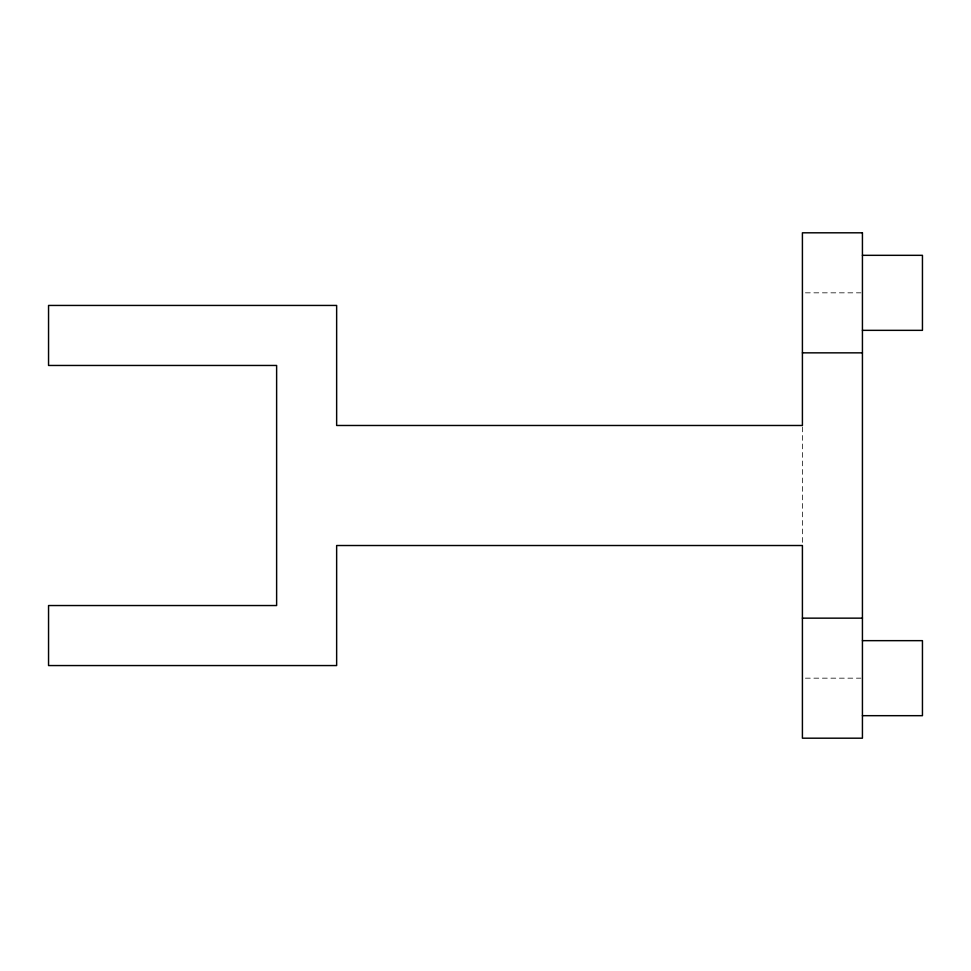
<?xml version="1.0" encoding="UTF-8"?>
<svg xmlns="http://www.w3.org/2000/svg" width="971" height="971" viewBox="0 0 971 971"><rect width="100%" height="100%" fill="white"/><g stroke="black" fill="none" stroke-linecap="round" stroke-linejoin="round"><path stroke-width="0.73" stroke-dasharray="4.86 3.64" d="M805.408 292.829L860.925 292.829M805.408 678.171L860.925 678.171M802.41 426.985L802.41 544.015"/><path stroke-width="1.46" d="M862.43 255.324L922.45 255.324L922.45 330.346L862.43 330.346M802.41 352.849L862.43 352.849M802.41 618.151L862.43 618.151M862.43 640.654L922.45 640.654L922.45 715.676L862.43 715.676M862.43 232.809L802.41 232.809L802.41 425.48L336.646 425.48L336.646 305.44L48.55 305.44L48.55 365.46L276.626 365.46L276.626 605.54L48.55 605.54L48.55 665.56L336.646 665.56L336.646 545.52L802.41 545.52L802.41 738.191L862.43 738.191L862.43 232.809"/></g></svg>
